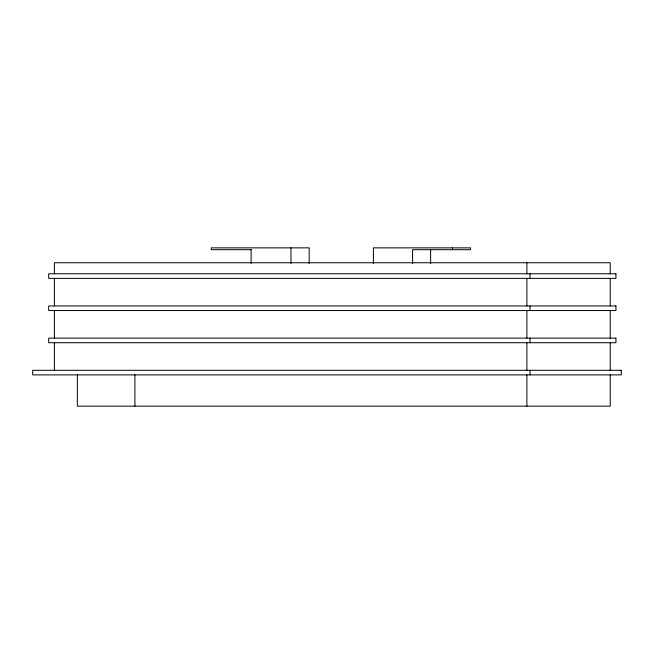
<?xml version="1.0" encoding="UTF-8"?>
<svg xmlns="http://www.w3.org/2000/svg" width="654" height="654" viewBox="0 0 654 654"><rect width="100%" height="100%" fill="white"/><g stroke="black" fill="none" stroke-linecap="round" stroke-linejoin="round"><path stroke-width="0.98" d="M251.406 249.697L211.258 249.697L211.258 247.858L309.195 247.858L309.195 263.603M610.239 273.781L610.239 262.744L54.396 262.744L54.396 273.781M610.239 278.375L610.239 305.949M610.239 310.544L610.239 338.126M610.239 342.721L610.239 370.295M610.239 374.889L610.239 406.142L77.344 406.142L77.344 374.889M530.026 273.781L530.026 278.375M530.026 305.949L530.026 310.544M530.026 338.126L530.026 342.721M530.026 370.295L530.026 374.889M526.895 262.744L526.895 273.781M526.895 278.375L526.895 305.949M526.895 310.544L526.895 338.126M526.895 342.721L526.895 370.295M526.895 374.889L526.895 406.142M452.437 247.858L452.437 249.697M430.61 249.697L430.61 263.554M412.584 263.554L412.584 249.697L470.463 249.697L470.463 247.858L373.418 247.858L373.418 263.603M290.973 247.858L290.973 263.603M251.12 249.697L251.12 263.554M134.912 374.889L134.912 406.142M54.396 278.375L54.396 305.949M54.396 310.544L54.396 338.126M54.396 342.721L54.396 370.295M615.937 273.781L48.698 273.781L48.698 278.375L615.937 278.375L615.937 273.781M615.937 305.949L48.698 305.949L48.698 310.544L615.937 310.544L615.937 305.949M615.937 338.126L48.698 338.126L48.698 342.721L615.937 342.721L615.937 338.126M621.3 370.295L32.7 370.295L32.7 374.889L621.3 374.889L621.3 370.295"/></g></svg>
